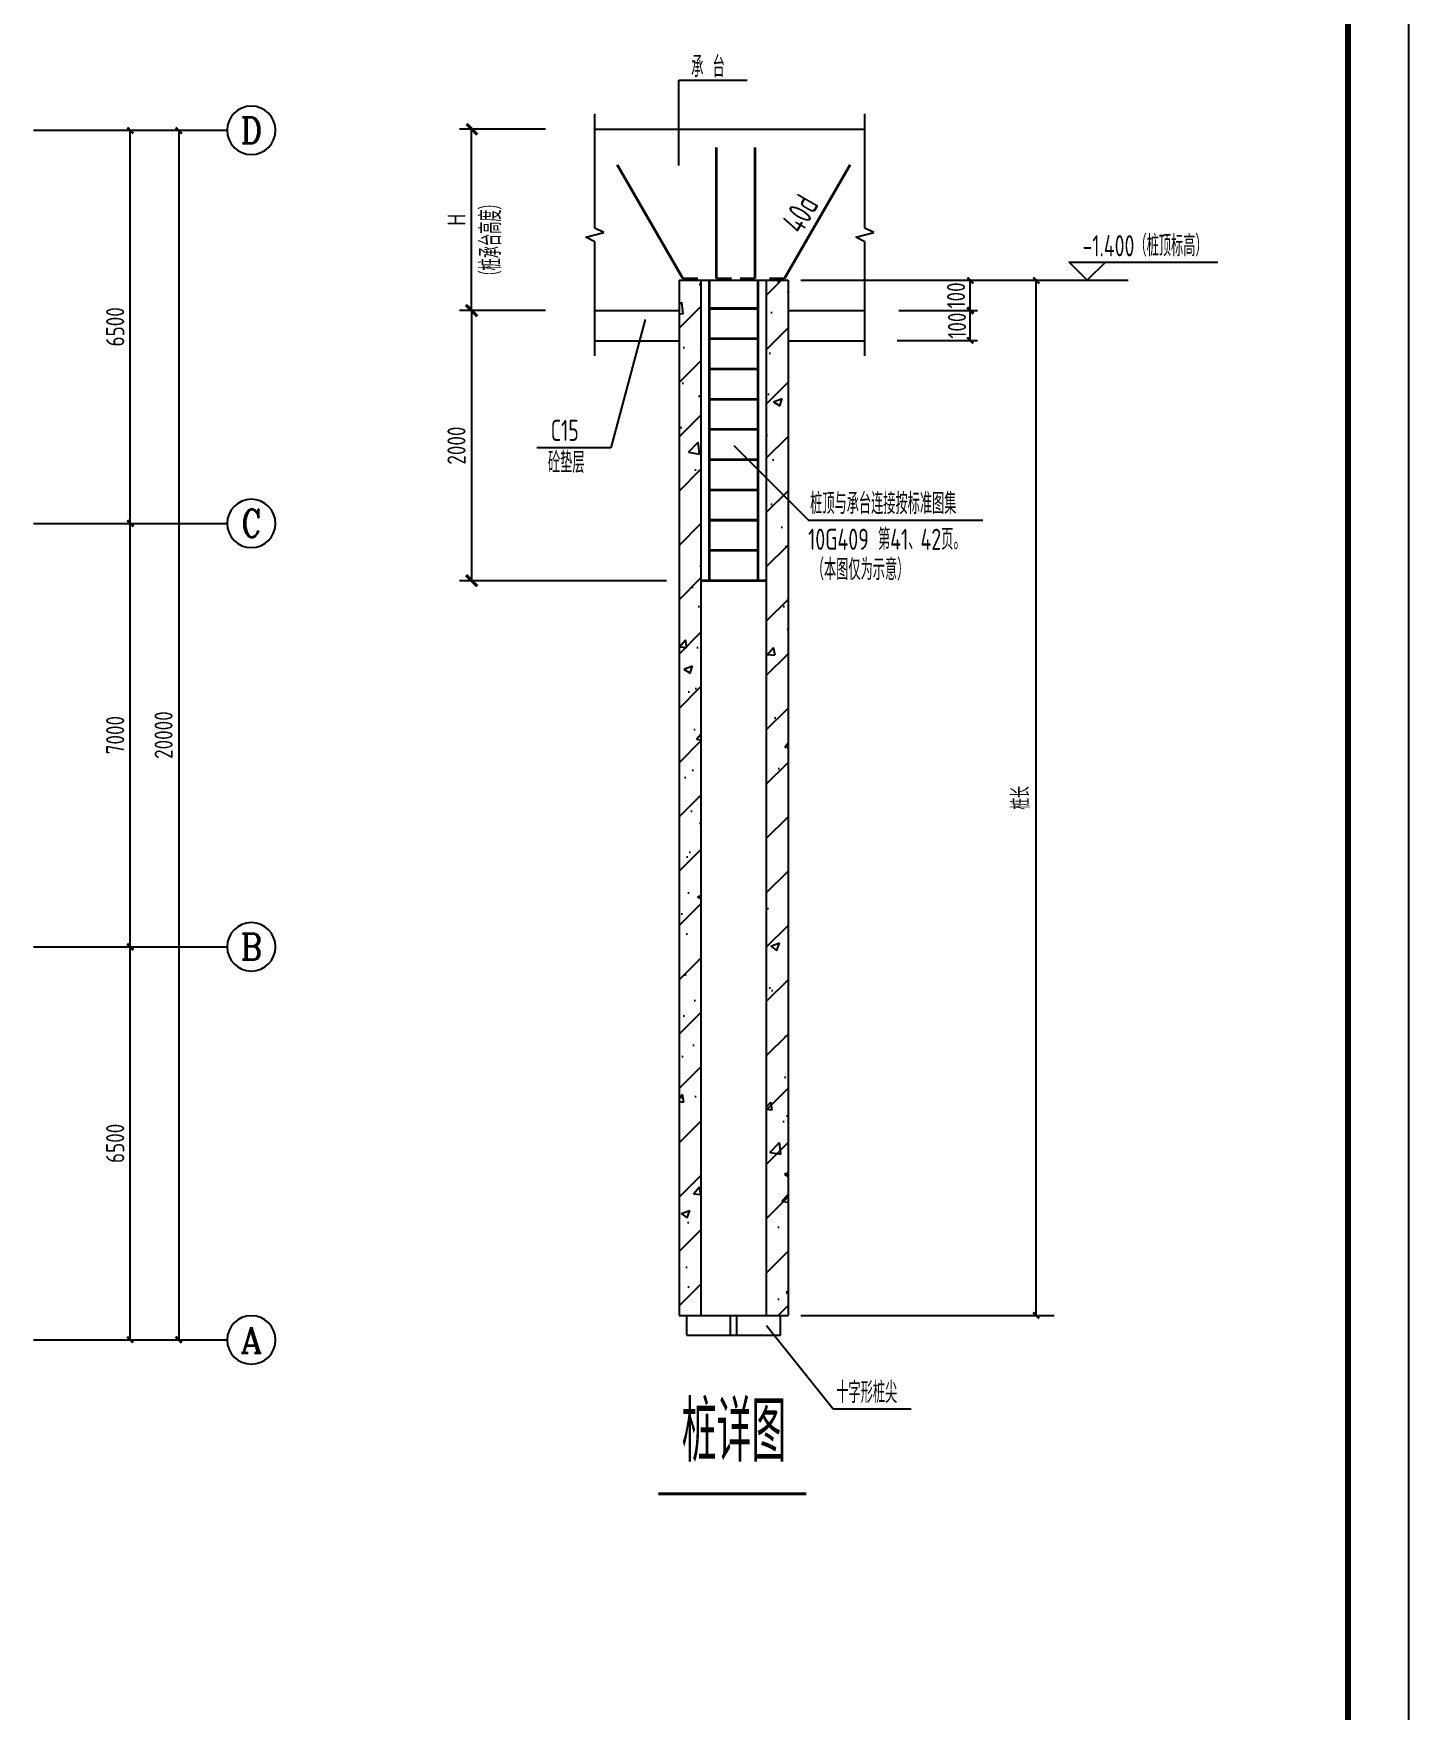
# Model space of a CAD drawing. Header units: millimetres. Extents: x 866561 to 877878, y 40199 to 44891.
# Drawn here: x 868121.2 to 868348.5, y 40450 to 40727.3 of the extents above; entities that cross this region are included whole.
import ezdxf
from ezdxf.enums import TextEntityAlignment as Align

# ---------------------------------------------------------------- set-up
doc = ezdxf.new("R2010")
doc.units = ezdxf.units.MM
doc.header["$LTSCALE"] = 1000
doc.header["$MEASUREMENT"] = 0
for name, pattern in [('3', [500, 300, -200]), ('8', [0]), ('ACAD_ISO02W100', [15, 12, -3])]:
    doc.linetypes.add(name, pattern=pattern)
for name, color, linetype in [('AXIS', 3, 'Continuous'), ('AXIS_TEXT', 7, 'Continuous'), ('DIM', 7, 'Continuous'), ('NUM', 7, 'Continuous'), ('THIN', 7, 'Continuous'), ('文字', 7, 'Continuous'), ('标准层', 7, 'Continuous'), ('梁__虚线', 4, '3')]:
    doc.layers.add(name, color=color, linetype=linetype)
doc.styles.add('_TCH_AXIS', font='COMPLEX', dxfattribs={"bigfont": 'GBCBIG'})
doc.styles.add('COMPLEX', font='COMPLEX')
doc.styles.add('GBHZ', font='gbenor.shx', dxfattribs={"width": 0.9, "bigfont": 'gbcbig.shx'})
doc.dimstyles.new('Y100', dxfattribs={"dimscale": 0, "dimtxt": 3, "dimasz": 0.01, "dimexe": 1.2, "dimexo": 2, "dimgap": 1, "dimtad": 1, "dimdec": 0, "dimlfac": 100, "dimzin": 0, "dimdsep": 46, "dimtxsty": 'GBHZ', "dimblk": 'DX', "dimcen": 0.09, "dimdle": 1, "dimclrd": 7, "dimclre": 7, "dimclrt": 7, "dimadec": 0, "dimazin": 0, "dimtfac": 1, "dimtdec": 0, "dimtix": 1, "dimtmove": 2, "dimatfit": 3, "dimldrblk": 'DX', "dimfxl": 0, "dimtolj": 1, "dimtzin": 0, "dimarcsym": 0})

# ---------------------------------------------------------------- blocks, each defined once
blk = doc.blocks.new('_AXISO')
blk.add_circle((0, 0), 0.5)
at = {"layer": 'AXIS_TEXT', "style": 'COMPLEX', "width": 1.041667}
blk.add_attdef('A', text='', height=0.56, dxfattribs=at).set_placement((-0.25, -0.28), (0.25, -0.28), align=Align.FIT)
blk = doc.blocks.new('DX')
at = {"color": 0, "linetype": 'ByBlock', "const_width": 40}
blk.add_lwpolyline([(-54, -51), (46, 49)], dxfattribs=at)
blk = doc.blocks.new('*D187')
at = {"layer": 'Defpoints', "color": 0, "transparency": 16777216}
for p in [(868121.2, 40576.29), (868137.2, 40576.29), (868121.2, 40511.29)]:
    blk.add_point(p, dxfattribs=at)
at = {"layer": 'dim', "color": 7, "lineweight": -2, "transparency": 16777216}
for p, q in [((868123.2, 40576.29), (868138.4, 40576.29)), ((868137.2, 40511.3), (868137.2, 40576.28)), ((868123.2, 40511.29), (868138.4, 40511.29))]:
    blk.add_line(p, q, dxfattribs=at)
at = {"layer": 'dim', "color": 7, "lineweight": -2, "transparency": 16777216, "xscale": 0.01, "yscale": 0.01, "zscale": 0.01}
for p, rotation in [((868137.2, 40576.29), 90), ((868137.2, 40511.29), 270)]:
    blk.add_blockref('DX', p, dxfattribs=dict(at, rotation=rotation))
at = {"layer": 'dim', "color": 7, "transparency": 16777216, "insert": (868134.7, 40543.79), "char_height": 3, "attachment_point": 5, "rotation": 90, "style": 'GBHZ'}
blk.add_mtext('\\A1;6500', dxfattribs=at)
blk = doc.blocks.new('*D188')
at = {"layer": 'Defpoints', "color": 0, "transparency": 16777216}
for p in [(868121.2, 40646.29), (868137.2, 40646.29), (868121.2, 40576.29)]:
    blk.add_point(p, dxfattribs=at)
at = {"layer": 'dim', "color": 7, "lineweight": -2, "transparency": 16777216}
for p, q in [((868123.2, 40646.29), (868138.4, 40646.29)), ((868137.2, 40576.3), (868137.2, 40646.28)), ((868123.2, 40576.29), (868138.4, 40576.29))]:
    blk.add_line(p, q, dxfattribs=at)
at = {"layer": 'dim', "color": 7, "lineweight": -2, "transparency": 16777216, "xscale": 0.01, "yscale": 0.01, "zscale": 0.01}
for p, rotation in [((868137.2, 40646.29), 90), ((868137.2, 40576.29), 270)]:
    blk.add_blockref('DX', p, dxfattribs=dict(at, rotation=rotation))
at = {"layer": 'dim', "color": 7, "transparency": 16777216, "insert": (868134.7, 40611.29), "char_height": 3, "attachment_point": 5, "rotation": 90, "style": 'GBHZ'}
blk.add_mtext('\\A1;7000', dxfattribs=at)
blk = doc.blocks.new('*D189')
at = {"layer": 'Defpoints', "color": 0, "transparency": 16777216}
for p in [(868121.2, 40711.29), (868137.2, 40711.29), (868121.2, 40646.29)]:
    blk.add_point(p, dxfattribs=at)
at = {"layer": 'dim', "color": 7, "lineweight": -2, "transparency": 16777216}
for p, q in [((868123.2, 40711.29), (868138.4, 40711.29)), ((868137.2, 40646.3), (868137.2, 40711.28)), ((868123.2, 40646.29), (868138.4, 40646.29))]:
    blk.add_line(p, q, dxfattribs=at)
at = {"layer": 'dim', "color": 7, "lineweight": -2, "transparency": 16777216, "xscale": 0.01, "yscale": 0.01, "zscale": 0.01}
for p, rotation in [((868137.2, 40711.29), 90), ((868137.2, 40646.29), 270)]:
    blk.add_blockref('DX', p, dxfattribs=dict(at, rotation=rotation))
at = {"layer": 'dim', "color": 7, "transparency": 16777216, "insert": (868134.7, 40678.79), "char_height": 3, "attachment_point": 5, "rotation": 90, "style": 'GBHZ'}
blk.add_mtext('\\A1;6500', dxfattribs=at)
blk = doc.blocks.new('*D186')
at = {"layer": 'Defpoints', "color": 0, "transparency": 16777216}
for p in [(868121.2, 40711.29), (868121.2, 40511.29), (868145.2, 40511.29)]:
    blk.add_point(p, dxfattribs=at)
at = {"layer": 'dim', "color": 7, "lineweight": -2, "transparency": 16777216}
for p, q in [((868123.2, 40711.29), (868146.4, 40711.29)), ((868145.2, 40711.28), (868145.2, 40511.3)), ((868123.2, 40511.29), (868146.4, 40511.29))]:
    blk.add_line(p, q, dxfattribs=at)
at = {"layer": 'dim', "color": 7, "lineweight": -2, "transparency": 16777216, "xscale": 0.01, "yscale": 0.01, "zscale": 0.01}
for p, rotation in [((868145.2, 40711.29), 90), ((868145.2, 40511.29), 270)]:
    blk.add_blockref('DX', p, dxfattribs=dict(at, rotation=rotation))
at = {"layer": 'dim', "color": 7, "transparency": 16777216, "insert": (868142.7, 40611.29), "char_height": 3, "attachment_point": 5, "rotation": 90, "style": 'GBHZ'}
blk.add_mtext('\\A1;20000', dxfattribs=at)
blk = doc.blocks.new('*D1500')
at = {"layer": 'Defpoints', "color": 0, "transparency": 16777216}
for p in [(868268.68, 40681.5, 240), (868276.05, 40681.5), (868261.96, 40676.51, 240)]:
    blk.add_point(p, dxfattribs=at)
at = {"layer": 'DIM', "color": 7, "lineweight": -2, "transparency": 16777216}
for p, q in [((868270.68, 40681.5), (868277.25, 40681.5)), ((868276.05, 40676.52), (868276.05, 40681.49)), ((868263.96, 40676.51), (868277.25, 40676.51))]:
    blk.add_line(p, q, dxfattribs=at)
at = {"layer": 'DIM', "color": 7, "lineweight": -2, "transparency": 16777216, "xscale": 0.01, "yscale": 0.01, "zscale": 0.01}
for p, rotation in [((868276.05, 40681.5), 90), ((868276.05, 40676.51), 270)]:
    blk.add_blockref('DX', p, dxfattribs=dict(at, rotation=rotation))
at = {"layer": 'DIM', "color": 7, "transparency": 16777216, "insert": (868273.85, 40679), "char_height": 3, "attachment_point": 5, "rotation": 90, "style": 'GBHZ'}
blk.add_mtext('\\A1;100', dxfattribs=at)
blk = doc.blocks.new('*D1501')
at = {"layer": 'Defpoints', "color": 0, "transparency": 16777216}
for p in [(868268.68, 40686.49, 240), (868286.95, 40686.49), (868268.68, 40515.33, 240)]:
    blk.add_point(p, dxfattribs=at)
at = {"layer": 'DIM', "color": 7, "lineweight": -2, "transparency": 16777216}
for p, q in [((868270.68, 40686.49), (868288.15, 40686.49)), ((868286.95, 40515.34), (868286.95, 40686.48)), ((868270.68, 40515.33), (868288.15, 40515.33))]:
    blk.add_line(p, q, dxfattribs=at)
at = {"layer": 'DIM', "color": 7, "lineweight": -2, "transparency": 16777216, "xscale": 0.01, "yscale": 0.01, "zscale": 0.01}
for p, rotation in [((868286.95, 40686.49), 90), ((868286.95, 40515.33), 270)]:
    blk.add_blockref('DX', p, dxfattribs=dict(at, rotation=rotation))
at = {"layer": 'DIM', "color": 7, "transparency": 16777216, "insert": (868284.36, 40600.91), "char_height": 3, "attachment_point": 5, "rotation": 90, "style": 'GBHZ'}
blk.add_mtext('\\A1;桩长', dxfattribs=at)
blk = doc.blocks.new('*D1502')
at = {"layer": 'Defpoints', "color": 0, "transparency": 16777216}
for p in [(868268.68, 40686.49), (868276.05, 40686.49), (868268.68, 40681.5)]:
    blk.add_point(p, dxfattribs=at)
at = {"layer": 'DIM', "color": 7, "lineweight": -2, "transparency": 16777216}
for p, q in [((868270.68, 40686.49), (868277.25, 40686.49)), ((868276.05, 40681.51), (868276.05, 40686.48)), ((868270.68, 40681.5), (868277.25, 40681.5))]:
    blk.add_line(p, q, dxfattribs=at)
at = {"layer": 'DIM', "color": 7, "lineweight": -2, "transparency": 16777216, "xscale": 0.01, "yscale": 0.01, "zscale": 0.01}
for p, rotation in [((868276.05, 40686.49), 90), ((868276.05, 40681.5), 270)]:
    blk.add_blockref('DX', p, dxfattribs=dict(at, rotation=rotation))
at = {"layer": 'DIM', "color": 7, "transparency": 16777216, "insert": (868273.7, 40683.99), "char_height": 3, "attachment_point": 5, "rotation": 90, "style": 'GBHZ'}
blk.add_mtext('\\A1;100', dxfattribs=at)
blk = doc.blocks.new('*D1503')
at = {"layer": 'Defpoints', "color": 0, "transparency": 16777216}
for p in [(868193.62, 40711.5), (868205.84, 40711.5), (868205.84, 40681.5)]:
    blk.add_point(p, dxfattribs=at)
at = {"layer": 'DIM', "color": 7, "lineweight": -2, "transparency": 16777216}
for p, q in [((868203.84, 40711.5), (868192.42, 40711.5)), ((868193.62, 40681.51), (868193.62, 40711.49)), ((868203.84, 40681.5), (868192.42, 40681.5))]:
    blk.add_line(p, q, dxfattribs=at)
at = {"layer": 'DIM', "color": 7, "lineweight": -2, "transparency": 16777216, "xscale": 0.01, "yscale": 0.01, "zscale": 0.01}
for p, rotation in [((868193.62, 40711.5), 90), ((868193.62, 40681.5), 270)]:
    blk.add_blockref('DX', p, dxfattribs=dict(at, rotation=rotation))
at = {"layer": 'DIM', "color": 7, "transparency": 16777216, "insert": (868191.12, 40696.5), "char_height": 3, "attachment_point": 5, "rotation": 90, "style": 'GBHZ'}
blk.add_mtext('\\A1;H', dxfattribs=at)
blk = doc.blocks.new('*D1504')
at = {"layer": 'Defpoints', "color": 0, "transparency": 16777216}
for p in [(868205.84, 40681.5), (868193.62, 40636.82), (868205.84, 40636.82)]:
    blk.add_point(p, dxfattribs=at)
at = {"layer": 'DIM', "color": 7, "lineweight": -2, "transparency": 16777216}
for p, q in [((868203.84, 40681.5), (868192.42, 40681.5)), ((868193.62, 40681.49), (868193.62, 40636.83)), ((868203.84, 40636.82), (868192.42, 40636.82))]:
    blk.add_line(p, q, dxfattribs=at)
at = {"layer": 'DIM', "color": 7, "lineweight": -2, "transparency": 16777216, "xscale": 0.01, "yscale": 0.01, "zscale": 0.01}
for p, rotation in [((868193.62, 40681.5), 90), ((868193.62, 40636.82), 270)]:
    blk.add_blockref('DX', p, dxfattribs=dict(at, rotation=rotation))
at = {"layer": 'DIM', "color": 7, "transparency": 16777216, "insert": (868191.12, 40659.16), "char_height": 3, "attachment_point": 5, "rotation": 90, "style": 'GBHZ'}
blk.add_mtext('\\A1;2000', dxfattribs=at)
blk = doc.blocks.new('TICK')
at = {"const_width": 50}
blk.add_lwpolyline([(-93, -93), (84, 84)], dxfattribs=at)

msp = doc.modelspace()

# ---------------------------------------------------------------- hatches: boundary and pattern name
h = msp.add_hatch()
h.set_pattern_fill('AR-CONC', color=256, scale=0.08, style=0)
h.set_pattern_definition([(50, (867470.038, 40226.004), (14.57477, -1.27513), [1.524, -16.764]), (355, (867470.038, 40226.004), (-2.81943, 15.28453), [1.2192, -13.4112]), (100.451, (867471.253, 40225.898), (11.7554, 14.00934), [1.2952, -14.2472]), (46.1842, (867470.038, 40230.068), (21.68632, -3.3634), [2.286, -25.146]), (96.6356, (867471.845, 40229.788), (18.99234, 19.79404), [1.9428, -21.3708]), (351.184, (867470.038, 40230.068), (18.99237, 19.794), [1.8288, -20.1168]), (21, (867472.07, 40229.052), (12.12919, -8.18124), [1.524, -16.764]), (326, (867472.07, 40229.052), (4.94416, 14.73504), [1.2192, -13.4112]), (71.4514, (867473.081, 40228.37), (17.07332, 6.55383), [1.2952, -14.2472]), (37.5, (867470.038, 40226.0045), (0.247088, 6.764403), [0, -13.24864, 0, -13.6144, 0, -13.462]), (7.5, (867470.038, 40226.0045), (5.345573, 8.014446), [0, -7.76224, 0, -12.94384, 0, -5.1308]), (327.5, (867465.5067, 40226.0045), (10.847248, -0.4583), [0, -5.08, 0, -15.8496, 0, -21.0312]), (317.5, (867463.475, 40226.004), (11.85033, 2.03412), [0, -6.604, 0, -10.52576, 0, -14.9352])])
h.paths.add_polyline_path([(868242.337, 40653.771), (868245.937, 40650.171), (868245.937, 40686.487), (868242.337, 40686.487)])
h.paths.add_polyline_path([(868245.937, 40650.171), (868242.337, 40653.771), (868242.337, 40515.332), (868245.937, 40515.332)])
h.paths.add_polyline_path([(868227.937, 40515.332), (868231.537, 40515.332), (868231.537, 40686.487), (868227.937, 40686.487)])
h = msp.add_hatch()
h.set_pattern_fill('ANSI31', color=256, scale=2, style=0)
h.set_pattern_definition([(45, (867470.038, 40226.0045), (-4.49013, 4.49013), [])])
h.paths.add_polyline_path([(868231.537, 40686.487), (868227.937, 40686.487), (868227.937, 40515.332), (868231.537, 40515.332)])
h.paths.add_polyline_path([(868245.937, 40650.171), (868242.337, 40653.771), (868242.337, 40515.332), (868245.937, 40515.332)])
h.paths.add_polyline_path([(868242.337, 40653.771), (868245.937, 40650.171), (868245.937, 40686.487), (868242.337, 40686.487)])

# ---------------------------------------------------------------- linework, layer by layer
at = {"color": 0}
msp.add_line((868348.484, 40795.355), (868348.484, 40201.355), dxfattribs=at)
for p, q in [((868227.853, 40705.492, 239.998), (868227.853, 40719.578, 239.998)), ((868227.853, 40719.578, 239.998), (868239.169, 40719.578, 239.998)), ((868205.837, 40681.497, 239.998), (868191.618, 40681.497, 239.998)), ((868222.328, 40679.998, 239.998), (868216.648, 40658.798, 239.998)), ((868216.648, 40658.798, 239.998), (868204.414, 40658.798, 239.998)), ((868236.948, 40659.16, 239.998), (868249.285, 40646.824, 239.998)), ((868249.285, 40646.824, 239.998), (868278.122, 40646.824, 239.998)), ((868229.18, 40512.079, 239.998), (868229.18, 40515.332, 239.998)), ((868236.412, 40512.079, 239.998), (868236.412, 40515.332, 239.998)), ((868237.463, 40512.079, 239.998), (868237.463, 40515.332, 239.998)), ((868242.374, 40513.678, 239.998), (868253.402, 40499.909, 239.998)), ((868244.695, 40512.079, 239.998), (868244.695, 40515.332, 239.998)), ((868229.18, 40512.079, 239.998), (868244.695, 40512.079, 239.998)), ((868253.402, 40499.909, 239.998), (868266.287, 40499.909, 239.998))]:
    msp.add_line(p, q)
at = {"color": 0, "linetype": 'ByBlock'}
for p, q in [((868205.837, 40711.497, 239.998), (868191.618, 40711.497, 239.998)), ((868248.037, 40686.487, 239.998), (868281.205, 40686.487, 239.998)), ((868264.265, 40681.497, 239.998), (868277.1, 40681.497, 239.998)), ((868225.837, 40636.824, 239.998), (868191.618, 40636.824, 239.998)), ((868227.937, 40515.332, 239.998), (868245.937, 40515.332, 239.998)), ((868248.037, 40515.332, 239.998), (868289.935, 40515.332, 239.998))]:
    msp.add_line(p, q, dxfattribs=at)
at = {"color": 0, "const_width": 1}
msp.add_lwpolyline([(868338.484, 40211.355), (867532.484, 40211.355), (867532.484, 40785.355), (868338.484, 40785.355)], close=True, dxfattribs=at)
at = {"layer": 'AXIS', "color": 0}
for p, q in [((868121.203, 40711.286), (868153.203, 40711.286)), ((868121.203, 40646.286), (868153.203, 40646.286)), ((868121.203, 40576.286), (868153.203, 40576.286)), ((868121.203, 40511.286), (868153.203, 40511.286))]:
    msp.add_line(p, q, dxfattribs=at)
at = {"layer": 'NUM', "const_width": 0.5}
msp.add_lwpolyline([(868224.505, 40485.864), (868248.936, 40485.864)], dxfattribs=at)
at = {"layer": 'THIN'}
for p, q in [((868213.975, 40695.122, 239.998), (868213.975, 40713.997, 239.998)), ((868258.622, 40695.122, 239.998), (868258.622, 40713.997, 239.998)), ((868212.475, 40693.622, 239.998), (868215.475, 40694.372, 239.998)), ((868213.975, 40692.872, 239.998), (868212.475, 40693.622, 239.998)), ((868215.475, 40694.372, 239.998), (868213.975, 40695.122, 239.998)), ((868257.122, 40693.622, 239.998), (868260.122, 40694.372, 239.998)), ((868258.622, 40692.872, 239.998), (868257.122, 40693.622, 239.998)), ((868260.122, 40694.372, 239.998), (868258.622, 40695.122, 239.998)), ((868213.975, 40673.997, 239.998), (868213.975, 40692.872, 239.998)), ((868258.622, 40673.997, 239.998), (868258.622, 40692.872, 239.998))]:
    msp.add_line(p, q, dxfattribs=at)
at = {"layer": '文字', "color": 4, "linetype": 'Continuous'}
msp.add_line((868279.939, 40686.487, 239.998), (868302.135, 40686.487, 239.998), dxfattribs=at)
at = {"layer": '文字', "color": 4, "linetype": 'Continuous', "elevation": 239.998}
msp.add_lwpolyline([(868298.385, 40689.487), (868295.385, 40686.487), (868292.385, 40689.487), (868316.985, 40689.487)], dxfattribs=at)
at = {"layer": '梁__虚线', "linetype": '8'}
for p, q in [((868213.975, 40711.497, 239.998), (868258.622, 40711.497, 239.998)), ((868227.937, 40686.487, 239.998), (868227.937, 40515.332, 239.998)), ((868231.537, 40686.487, 239.998), (868231.537, 40515.332, 239.998)), ((868242.337, 40686.487, 239.998), (868242.337, 40515.332, 239.998)), ((868245.937, 40686.487, 239.998), (868245.937, 40515.332, 239.998)), ((868213.975, 40681.497, 239.998), (868227.937, 40681.497, 239.998)), ((868245.937, 40681.497, 239.998), (868258.622, 40681.497, 239.998)), ((868213.975, 40676.497, 239.998), (868227.937, 40676.497, 239.998)), ((868245.937, 40676.497, 239.998), (868258.622, 40676.497, 239.998))]:
    msp.add_line(p, q, dxfattribs=at)
at = {"layer": '梁__虚线', "linetype": 'ACAD_ISO02W100'}
msp.add_line((868227.937, 40686.487, 239.998), (868245.937, 40686.487, 239.998), dxfattribs=at)
at = {"layer": '梁__虚线'}
msp.add_line((868231.537, 40683.987, 239.998), (868231.547, 40683.997, 239.998), dxfattribs=at)
at = {"layer": '梁__虚线', "linetype": 'Continuous', "const_width": 0.45, "elevation": 239.998}
for points in [[(868234.093, 40708.498), (868234.093, 40686.737)], [(868240.453, 40708.498), (868240.453, 40686.737)]]:
    msp.add_lwpolyline(points, dxfattribs=at)
at = {"layer": '梁__虚线', "linetype": '8', "const_width": 0.45, "elevation": 239.998}
for points in [[(868217.689, 40705.583), (868228.57, 40686.737)], [(868256.186, 40705.583), (868245.305, 40686.737)], [(868228.57, 40686.737), (868231.057, 40686.737)], [(868232.915, 40686.487), (868232.915, 40636.824)], [(868234.093, 40686.737), (868236.58, 40686.737)], [(868240.453, 40686.737), (868237.965, 40686.737)], [(868240.96, 40686.487), (868240.96, 40636.824)], [(868245.305, 40686.737), (868242.817, 40686.737)], [(868232.937, 40681.824), (868240.96, 40681.824)], [(868232.937, 40676.824), (868240.96, 40676.824)], [(868232.937, 40671.824), (868240.96, 40671.824)], [(868232.937, 40666.824), (868240.96, 40666.824)], [(868232.937, 40661.824), (868240.96, 40661.824)], [(868232.937, 40656.824), (868240.96, 40656.824)], [(868232.937, 40651.824), (868240.96, 40651.824)], [(868232.937, 40646.824), (868240.96, 40646.824)], [(868232.937, 40641.824), (868240.96, 40641.824)], [(868231.537, 40636.824), (868242.337, 40636.824)]]:
    msp.add_lwpolyline(points, dxfattribs=at)

# ---------------------------------------------------------------- block references
at = {"color": 0, "linetype": 'ByBlock', "xscale": 0.01000000000931323, "yscale": 0.01000000000931323, "zscale": 0.01000000000931323}
for p, rotation in [((868193.618, 40711.497, 239.998), 90), ((868193.618, 40636.824, 239.998), 270), ((868193.618, 40636.824, 239.998), 90)]:
    msp.add_blockref('TICK', p, dxfattribs=dict(at, rotation=rotation))
at = {"xscale": 0.01000000000931323, "yscale": 0.01000000000931323, "zscale": 0.01000000000931323, "rotation": 270}
msp.add_blockref('TICK', (868193.618, 40681.497, 239.998), dxfattribs=at)
at = {"layer": 'AXIS', "color": 0}
ref = msp.add_blockref('_AXISO', (868157.203, 40711.286), dxfattribs=dict(at, xscale=-8, yscale=8, zscale=8))
ref.add_attrib('A', 'D', dxfattribs={"layer": 'AXIS_TEXT', "color": 0, "height": 4.353, "style": '_TCH_AXIS'}).set_placement((868155.442, 40709.11), (868158.965, 40709.11), align=Align.FIT)
ref = msp.add_blockref('_AXISO', (868157.203, 40646.286), dxfattribs=dict(at, xscale=-8, yscale=8, zscale=8))
ref.add_attrib('A', 'C', dxfattribs={"layer": 'AXIS_TEXT', "color": 0, "height": 4.557, "style": '_TCH_AXIS'}).set_placement((868155.576, 40644.007), (868158.831, 40644.007), align=Align.FIT)
ref = msp.add_blockref('_AXISO', (868157.203, 40576.286), dxfattribs=dict(at, xscale=-8, yscale=8, zscale=8))
ref.add_attrib('A', 'B', dxfattribs={"layer": 'AXIS_TEXT', "color": 0, "height": 4.353, "style": '_TCH_AXIS'}).set_placement((868155.442, 40574.11), (868158.965, 40574.11), align=Align.FIT)
ref = msp.add_blockref('_AXISO', (868157.203, 40511.286), dxfattribs=dict(at, xscale=-8, yscale=8, zscale=8))
ref.add_attrib('A', 'A', dxfattribs={"layer": 'AXIS_TEXT', "color": 0, "height": 4.252, "style": '_TCH_AXIS'}).set_placement((868155.381, 40509.16), (868159.026, 40509.16), align=Align.FIT)
at = {"layer": 'DIM', "xscale": 0.01000000000931323, "yscale": 0.01000000000931323, "zscale": 0.01000000000931323, "rotation": 90}
msp.add_blockref('TICK', (868193.618, 40681.497, 239.998), dxfattribs=at)

# ---------------------------------------------------------------- texts
at = {"color": 0, "style": 'GBHZ', "width": 0.8}
msp.add_text('40d', height=4, rotation=60, dxfattribs=at).set_placement((868248.163, 40693.943, 239.998))
at = {"style": 'GBHZ', "width": 0.8}
for s, p in [('-1.400（桩顶标高）', (868294.602, 40690.455, 239.998)), ('C15', (868206.699, 40659.925, 239.998)), ('砼垫层', (868206.241, 40654.617, 239.998)), ('桩顶与承台连接按标准图集', (868249.576, 40647.821, 239.998)), ('10G409 第41、42页。', (868249.244, 40641.92, 239.998)), ('（本图仅为示意）', (868249.851, 40636.92, 239.998)), ('十字形桩尖', (868253.9, 40500.865, 239.998))]:
    msp.add_text(s, height=3.5, dxfattribs=at).set_placement(p)
at = {"layer": 'DIM', "style": 'GBHZ', "width": 0.8}
msp.add_text('（桩承台高度）', height=3.5, rotation=90, dxfattribs=at).set_placement((868198.512, 40686.102, 239.998))
at = {"layer": 'NUM', "style": 'GBHZ', "width": 0.8}
msp.add_text('桩详图', height=10, dxfattribs=at).set_placement((868228.358, 40488.147), align=Align.BOTTOM_LEFT)
at = {"layer": '标准层', "style": 'GBHZ', "width": 0.8}
msp.add_text('承 台', height=3.5, dxfattribs=at).set_placement((868229.915, 40720.061, 239.998))

# ---------------------------------------------------------------- dimensions: what is measured, and where the dimension line sits
at = {"layer": 'dim'}
for base, p1, p2, picture, middle in [((868137.203, 40711.286), (868121.203, 40646.286), (868121.203, 40711.286), '*D189', (868134.703, 40678.786)), ((868145.203, 40511.286), (868121.203, 40711.286), (868121.203, 40511.286), '*D186', (868142.703, 40611.286)), ((868137.203, 40646.286), (868121.203, 40576.286), (868121.203, 40646.286), '*D188', (868134.703, 40611.286)), ((868137.203, 40576.286), (868121.203, 40511.286), (868121.203, 40576.286), '*D187', (868134.703, 40543.786))]:
    dim = msp.add_linear_dim(base=base, p1=p1, p2=p2, angle=90, dimstyle='Y100', override={"dimscale": 1, "dimfxl": 2}, dxfattribs=at)
    dim.commit()
    dim.dimension.update_dxf_attribs({"geometry": picture, "text_midpoint": middle})
at = {"layer": 'DIM'}
for base, p1, p2, angle, text, picture, middle in [((868193.618, 40711.497, 239.998), (868205.837, 40681.497, 239.998), (868205.837, 40711.497, 239.998), 90, 'H', '*D1503', (868191.118, 40696.497, 239.998)), ((868286.947, 40686.487), (868268.68, 40515.332, 239.998), (868268.68, 40686.487, 239.998), 270, '桩长', '*D1501', (868284.364, 40600.909)), ((868193.618, 40636.824, 239.998), (868205.837, 40681.497, 239.998), (868205.837, 40636.824, 239.998), 90, '2000', '*D1504', (868191.118, 40659.16, 239.998))]:
    dim = msp.add_linear_dim(base=base, p1=p1, p2=p2, angle=angle, text=text, dimstyle='Y100', override={"dimscale": 1, "dimtxsty": 'GBHZ'}, dxfattribs=at)
    dim.commit()
    dim.dimension.update_dxf_attribs({"geometry": picture, "text_midpoint": middle})
for base, p1, p2, angle, picture, middle in [((868276.051, 40686.487), (868268.68, 40681.497), (868268.68, 40686.487), 90, '*D1502', (868273.697, 40683.992)), ((868276.051, 40681.497), (868261.963, 40676.507, 239.998), (868268.68, 40681.497, 239.998), 270, '*D1500', (868273.847, 40679.002))]:
    dim = msp.add_linear_dim(base=base, p1=p1, p2=p2, angle=angle, text='100', dimstyle='Y100', override={"dimscale": 1, "dimtxsty": 'GBHZ'}, dxfattribs=at)
    dim.commit()
    dim.dimension.update_dxf_attribs({"geometry": picture, "text_midpoint": middle, "dimtype": 160})

doc.saveas('drawing.dxf')
